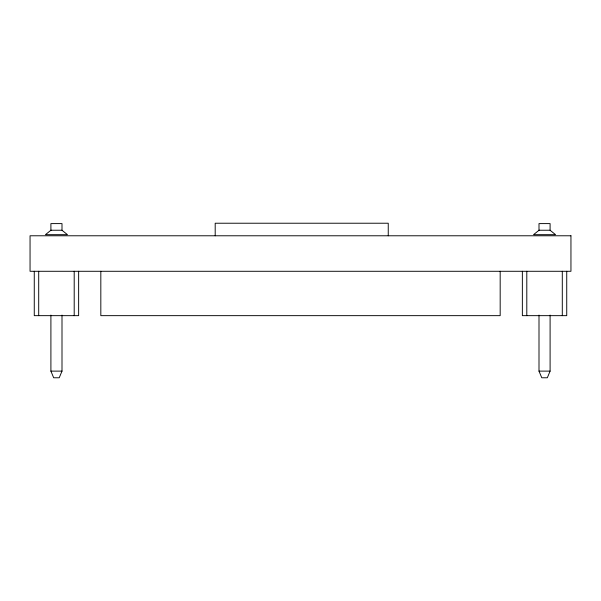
<?xml version="1.0" encoding="UTF-8"?>
<svg xmlns="http://www.w3.org/2000/svg" width="601" height="601" viewBox="0 0 601 601"><rect width="100%" height="100%" fill="white"/><g stroke="black" fill="none" stroke-linecap="round" stroke-linejoin="round"><path stroke-width="0.9" d="M62.001 315.097L62.001 371.118L59.229 377.774L53.677 377.774L50.905 371.118L50.905 315.097M550.095 315.097L550.095 371.118L547.323 377.774L541.771 377.774L538.999 371.118L538.999 315.097M50.905 371.118L62.001 371.118M538.999 371.118L550.095 371.118M566.735 271.284L566.735 315.653L522.359 315.653L522.359 271.284M562.296 271.284L562.296 315.653M550.095 230.138L550.095 223.602L538.999 223.602L538.999 230.138M526.799 271.284L526.799 315.653M500.175 271.284L500.175 315.653L100.825 315.653L100.825 271.284M388.246 235.78L388.246 223.226L215.196 223.226L215.196 235.78M78.641 271.284L78.641 315.653L34.265 315.653L34.265 271.284M74.201 271.284L74.201 315.653M62.001 230.138L62.001 223.602L50.905 223.602L50.905 230.138M38.704 271.284L38.704 315.653M50.942 230.236L45.436 234.675L67.47 234.675L61.963 230.236L50.942 230.236M539.037 230.236L533.53 234.675L555.564 234.675L550.058 230.236L539.037 230.236M570.95 235.78L30.05 235.78L30.05 271.284L570.95 271.284L570.95 235.78"/></g></svg>
